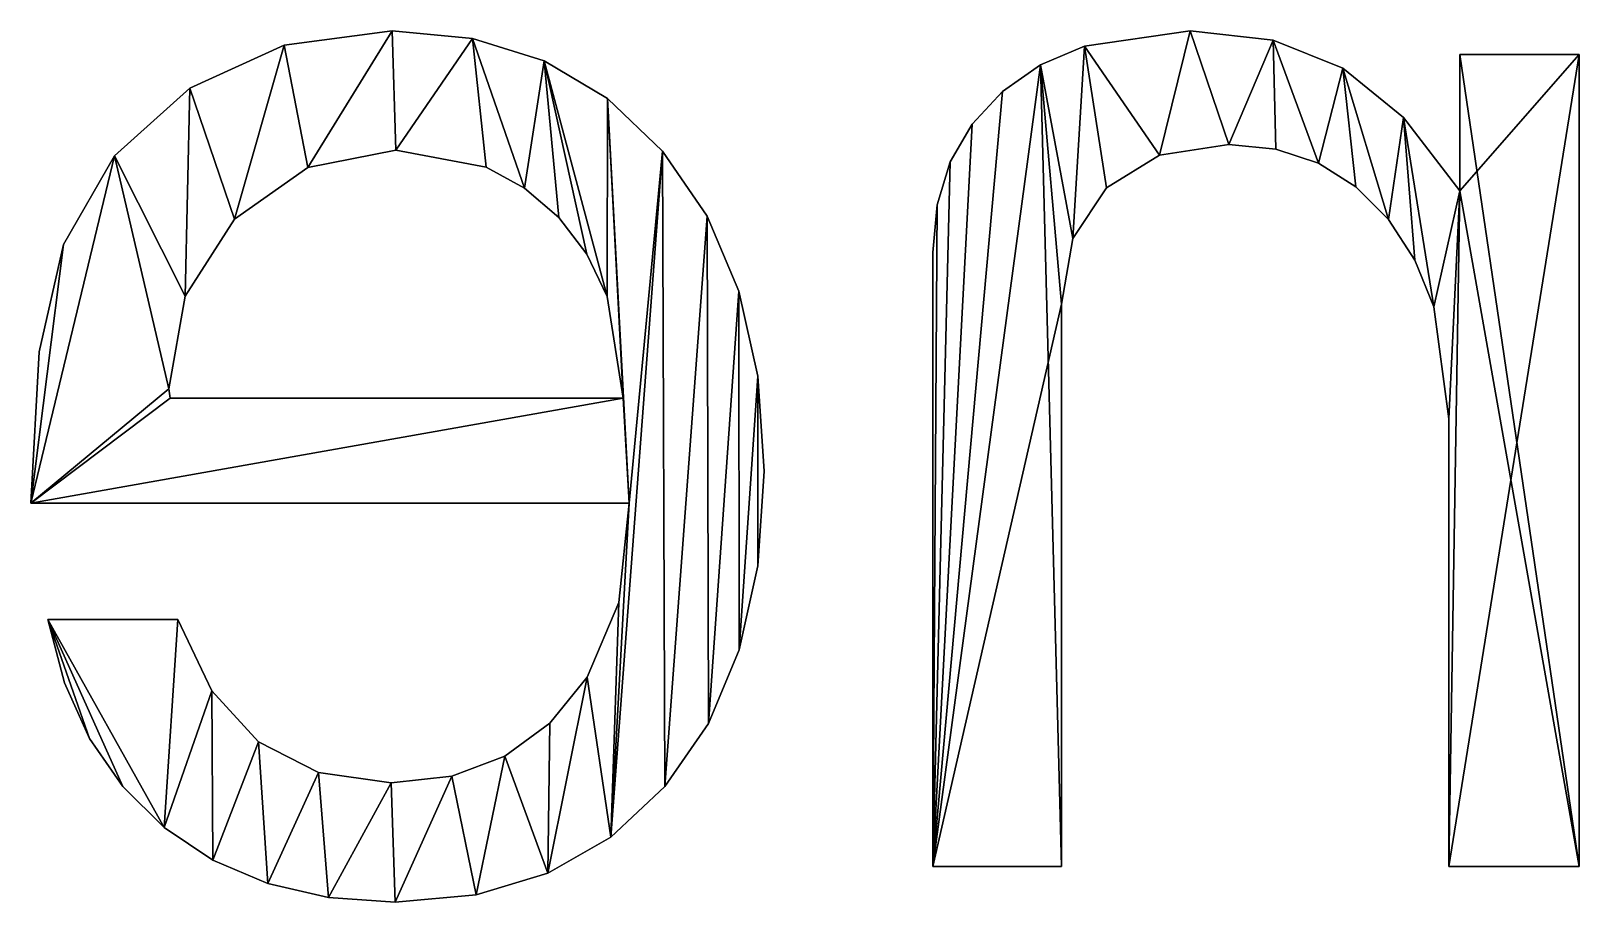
# Model space of a CAD drawing. Header units: metres. Extents: x -935 to 1842, y -1273 to 224.
# Drawn here: x 491.04 to 497.29, y 147.52 to 151.03 of the extents above; entities that cross this region are included whole.
import ezdxf

# ---------------------------------------------------------------- set-up
doc = ezdxf.new("R2010")
doc.units = ezdxf.units.M

msp = doc.modelspace()

# ---------------------------------------------------------------- meshes
at = {"layer": 'tone'}
mesh = msp.add_polyface(dxfattribs=at)
corners = [(493.3714, 150.7589), (493.4589, 149.1266), (493.5932, 150.5469), (493.4339, 149.5509), (493.3691, 149.9607), (493.1156, 150.9103), (493.2881, 150.131), (493.1747, 150.2784), (493.0364, 150.3972), (492.8258, 151.0011), (492.8807, 150.4821), (492.5172, 150.55), (492.5019, 151.0314), (492.1616, 150.4805), (492.0666, 150.9736), (491.8661, 150.2721), (491.6859, 150.8003), (491.6669, 149.9623), (491.3818, 150.5271), (491.6005, 149.5884), (491.0449, 149.1266), (491.6067, 149.5509), (491.1762, 150.1696), (491.0778, 149.7371), (493.9772, 149.639), (493.9778, 148.874), (494.0028, 149.2559), (493.9027, 148.5346), (493.9004, 149.9819), (493.7777, 148.2379), (493.7724, 150.2845), (493.6026, 147.9837), (493.3845, 147.7799), (493.4165, 148.7258), (493.2893, 148.4253), (493.1304, 147.6344), (493.1387, 148.239), (492.9566, 148.1059), (492.8404, 147.5471), (492.7431, 148.026), (492.5144, 147.518), (492.4982, 147.9994), (492.2451, 147.5367), (492.2043, 148.0405), (492, 147.5931), (491.9629, 148.1638), (491.7792, 147.6869), (491.7742, 148.3693), (491.5826, 147.8184), (491.638, 148.657), (491.1136, 148.657), (491.4149, 147.9834), (491.2809, 148.1782), (491.1804, 148.4027)]
mesh.append_faces([[corners[k] for k in face] for face in [(20, 22, 23), (24, 25, 26), (52, 50, 53)]], dxfattribs={"vtx0": -1})
mesh.append_faces([[corners[k] for k in face] for face in [(0, 1, 2), (3, 0, 4), (4, 5, 6), (6, 5, 7), (7, 5, 8), (8, 9, 10), (10, 9, 11), (11, 12, 13), (13, 14, 15), (15, 16, 17), (17, 18, 19), (25, 24, 27), (27, 28, 29), (29, 30, 31), (31, 2, 32), (32, 34, 35), (35, 37, 38), (38, 39, 40), (40, 41, 42), (42, 43, 44), (44, 45, 46), (46, 47, 48), (48, 50, 51), (51, 50, 52)]], dxfattribs={"vtx0": -1, "vtx1": -1})
mesh.append_faces([[corners[k] for k in face] for face in [(1, 0, 3), (20, 19, 18), (32, 2, 1)]], dxfattribs={"vtx0": -1, "vtx1": -1, "vtx2": -1})
mesh.append_faces([[corners[k] for k in face] for face in [(4, 0, 5), (8, 5, 9), (11, 9, 12), (13, 12, 14), (15, 14, 16), (17, 16, 18), (3, 20, 1), (20, 3, 21), (20, 21, 19), (20, 18, 22), (27, 24, 28), (29, 28, 30), (31, 30, 2), (32, 1, 33), (32, 33, 34), (35, 34, 36), (35, 36, 37), (38, 37, 39), (40, 39, 41), (42, 41, 43), (44, 43, 45), (46, 45, 47), (48, 47, 49), (48, 49, 50)]], dxfattribs={"vtx0": -1, "vtx2": -1})
mesh = msp.add_polyface(dxfattribs=at)
corners = [(491.0449, 149.1266, 0.2), (493.4339, 149.5509, 0.2), (493.4589, 149.1266, 0.2), (491.6067, 149.5509, 0.2), (491.6005, 149.5884, 0.2), (491.3818, 150.5271, 0.2), (491.1762, 150.1696, 0.2), (491.0778, 149.7371, 0.2), (493.3714, 150.7589, 0.2), (493.5932, 150.5469, 0.2), (493.3691, 149.9607, 0.2), (493.1156, 150.9103, 0.2), (493.2881, 150.131, 0.2), (493.1747, 150.2784, 0.2), (493.0364, 150.3972, 0.2), (492.8258, 151.0011, 0.2), (492.8807, 150.4821, 0.2), (492.5172, 150.55, 0.2), (492.5019, 151.0314, 0.2), (492.1616, 150.4805, 0.2), (492.0666, 150.9736, 0.2), (491.8661, 150.2721, 0.2), (491.6859, 150.8003, 0.2), (491.6669, 149.9623, 0.2), (493.9778, 148.874, 0.2), (493.9772, 149.639, 0.2), (494.0028, 149.2559, 0.2), (493.9027, 148.5346, 0.2), (493.9004, 149.9819, 0.2), (493.7777, 148.2379, 0.2), (493.7724, 150.2845, 0.2), (493.6026, 147.9837, 0.2), (493.3845, 147.7799, 0.2), (493.4165, 148.7258, 0.2), (493.2893, 148.4253, 0.2), (493.1304, 147.6344, 0.2), (493.1387, 148.239, 0.2), (492.9566, 148.1059, 0.2), (492.8404, 147.5471, 0.2), (492.7431, 148.026, 0.2), (492.5144, 147.518, 0.2), (492.4982, 147.9994, 0.2), (492.2451, 147.5367, 0.2), (492.2043, 148.0405, 0.2), (492, 147.5931, 0.2), (491.9629, 148.1638, 0.2), (491.7792, 147.6869, 0.2), (491.7742, 148.3693, 0.2), (491.5826, 147.8184, 0.2), (491.638, 148.657, 0.2), (491.1136, 148.657, 0.2), (491.4149, 147.9834, 0.2), (491.2809, 148.1782, 0.2), (491.1804, 148.4027, 0.2)]
mesh.append_faces([[corners[k] for k in face] for face in [(6, 0, 7), (24, 25, 26), (50, 52, 53)]], dxfattribs={"vtx0": -1})
mesh.append_faces([[corners[k] for k in face] for face in [(0, 1, 2), (1, 0, 3), (3, 0, 4), (5, 0, 6), (8, 10, 11), (11, 14, 15), (15, 17, 18), (18, 19, 20), (20, 21, 22), (22, 23, 5), (25, 27, 28), (28, 29, 30), (30, 31, 9), (2, 32, 33), (33, 32, 34), (34, 35, 36), (36, 35, 37), (37, 38, 39), (39, 40, 41), (41, 42, 43), (43, 44, 45), (45, 46, 47), (47, 48, 49), (49, 48, 50)]], dxfattribs={"vtx0": -1, "vtx1": -1})
mesh.append_faces([[corners[k] for k in face] for face in [(4, 0, 5), (8, 2, 1), (9, 32, 2)]], dxfattribs={"vtx0": -1, "vtx1": -1, "vtx2": -1})
mesh.append_faces([[corners[k] for k in face] for face in [(2, 8, 9), (8, 1, 10), (11, 10, 12), (11, 12, 13), (11, 13, 14), (15, 14, 16), (15, 16, 17), (18, 17, 19), (20, 19, 21), (22, 21, 23), (5, 23, 4), (25, 24, 27), (28, 27, 29), (30, 29, 31), (9, 31, 32), (34, 32, 35), (37, 35, 38), (39, 38, 40), (41, 40, 42), (43, 42, 44), (45, 44, 46), (47, 46, 48), (50, 48, 51), (50, 51, 52)]], dxfattribs={"vtx0": -1, "vtx2": -1})
mesh = msp.add_polyface(dxfattribs=at)
corners = [(492.5019, 151.0314, 0.2), (492.0666, 150.9736), (492.5019, 151.0314), (492.0666, 150.9736, 0.2)]
mesh.append_faces([[corners[k] for k in face] for face in [(0, 1, 2), (1, 0, 3)]], dxfattribs={"vtx0": -1})
mesh = msp.add_polyface(dxfattribs=at)
corners = [(492.8258, 151.0011, 0.2), (492.5019, 151.0314), (492.8258, 151.0011), (492.5019, 151.0314, 0.2)]
mesh.append_faces([[corners[k] for k in face] for face in [(0, 1, 2), (1, 0, 3)]], dxfattribs={"vtx0": -1})
mesh = msp.add_polyface(dxfattribs=at)
corners = [(496.809, 150.386), (496.7044, 149.9182), (496.7653, 149.4674), (496.5817, 150.6821), (496.6282, 150.1066), (496.5215, 150.2704), (496.3371, 150.881), (496.3898, 150.403), (496.2386, 150.4977), (496.0565, 150.9938), (496.0678, 150.5546), (495.8776, 150.5735), (495.7213, 151.0314), (495.5978, 150.5298), (495.2946, 150.9704), (495.3837, 150.3986), (495.2478, 150.1939), (495.1176, 150.8942), (495.2024, 149.9299), (495.2024, 147.6614), (494.6835, 147.6614), (494.9648, 150.7875), (494.8417, 150.6555), (494.7538, 150.5031), (494.7011, 150.3303), (494.6835, 150.1373), (496.809, 150.9368), (497.2904, 147.6614), (497.2904, 150.9368), (496.7653, 147.6614)]
mesh.append_faces([[corners[k] for k in face] for face in [(20, 24, 25), (26, 27, 28)]], dxfattribs={"vtx0": -1})
mesh.append_faces([[corners[k] for k in face] for face in [(1, 3, 4), (4, 3, 5), (5, 6, 7), (7, 6, 8), (8, 9, 10), (10, 9, 11), (11, 12, 13), (13, 14, 15), (15, 14, 16), (16, 17, 18), (18, 17, 19), (19, 17, 20), (27, 0, 29), (29, 0, 2)]], dxfattribs={"vtx0": -1, "vtx1": -1})
mesh.append_faces([[corners[k] for k in face] for face in [(0, 1, 2), (1, 0, 3), (5, 3, 6), (8, 6, 9), (11, 9, 12), (13, 12, 14), (16, 14, 17), (20, 17, 21), (20, 21, 22), (20, 22, 23), (20, 23, 24), (27, 26, 0)]], dxfattribs={"vtx0": -1, "vtx2": -1})
mesh = msp.add_polyface(dxfattribs=at)
corners = [(494.6835, 147.6614, 0.2), (495.2024, 149.9299, 0.2), (495.2024, 147.6614, 0.2), (495.1176, 150.8942, 0.2), (494.9648, 150.7875, 0.2), (494.8417, 150.6555, 0.2), (494.7538, 150.5031, 0.2), (494.7011, 150.3303, 0.2), (494.6835, 150.1373, 0.2), (496.7653, 147.6614, 0.2), (497.2904, 150.9368, 0.2), (497.2904, 147.6614, 0.2), (496.809, 150.386, 0.2), (496.7653, 149.4674, 0.2), (496.7044, 149.9182, 0.2), (496.5817, 150.6821, 0.2), (496.6282, 150.1066, 0.2), (496.5215, 150.2704, 0.2), (496.3371, 150.881, 0.2), (496.3898, 150.403, 0.2), (496.2386, 150.4977, 0.2), (496.0565, 150.9938, 0.2), (496.0678, 150.5546, 0.2), (495.8776, 150.5735, 0.2), (495.7213, 151.0314, 0.2), (495.5978, 150.5298, 0.2), (495.2946, 150.9704, 0.2), (495.3837, 150.3986, 0.2), (495.2478, 150.1939, 0.2), (496.809, 150.9368, 0.2)]
mesh.append_faces([[corners[k] for k in face] for face in [(0, 1, 2), (7, 0, 8), (9, 10, 11)]], dxfattribs={"vtx0": -1})
mesh.append_faces([[corners[k] for k in face] for face in [(3, 0, 4), (4, 0, 5), (5, 0, 6), (6, 0, 7), (12, 14, 15), (15, 17, 18), (18, 20, 21), (21, 23, 24), (24, 25, 26), (26, 28, 3)]], dxfattribs={"vtx0": -1, "vtx1": -1})
mesh.append_faces([[corners[k] for k in face] for face in [(1, 0, 3), (10, 9, 12)]], dxfattribs={"vtx0": -1, "vtx1": -1, "vtx2": -1})
mesh.append_faces([[corners[k] for k in face] for face in [(12, 9, 13), (12, 13, 14), (15, 14, 16), (15, 16, 17), (18, 17, 19), (18, 19, 20), (21, 20, 22), (21, 22, 23), (24, 23, 25), (26, 25, 27), (26, 27, 28), (3, 28, 1)]], dxfattribs={"vtx0": -1, "vtx2": -1})
mesh.append_faces([[corners[k] for k in face] for face in [(29, 10, 12)]], dxfattribs={"vtx1": -1})
mesh = msp.add_polyface(dxfattribs=at)
corners = [(495.7213, 151.0314, 0.2), (495.2946, 150.9704), (495.7213, 151.0314), (495.2946, 150.9704, 0.2)]
mesh.append_faces([[corners[k] for k in face] for face in [(0, 1, 2), (1, 0, 3)]], dxfattribs={"vtx0": -1})
mesh = msp.add_polyface(dxfattribs=at)
corners = [(496.0565, 150.9938, 0.2), (495.7213, 151.0314), (496.0565, 150.9938), (495.7213, 151.0314, 0.2)]
mesh.append_faces([[corners[k] for k in face] for face in [(0, 1, 2), (1, 0, 3)]], dxfattribs={"vtx0": -1})
mesh = msp.add_polyface(dxfattribs=at)
corners = [(492.0666, 150.9736, 0.2), (491.6859, 150.8003), (492.0666, 150.9736), (491.6859, 150.8003, 0.2)]
mesh.append_faces([[corners[k] for k in face] for face in [(0, 1, 2), (1, 0, 3)]], dxfattribs={"vtx0": -1})
mesh = msp.add_polyface(dxfattribs=at)
corners = [(493.1156, 150.9103, 0.2), (492.8258, 151.0011), (493.1156, 150.9103), (492.8258, 151.0011, 0.2)]
mesh.append_faces([[corners[k] for k in face] for face in [(0, 1, 2), (1, 0, 3)]], dxfattribs={"vtx0": -1})
mesh = msp.add_polyface(dxfattribs=at)
corners = [(495.2946, 150.9704, 0.2), (495.1176, 150.8942), (495.2946, 150.9704), (495.1176, 150.8942, 0.2)]
mesh.append_faces([[corners[k] for k in face] for face in [(0, 1, 2), (1, 0, 3)]], dxfattribs={"vtx0": -1})
mesh = msp.add_polyface(dxfattribs=at)
corners = [(496.3371, 150.881, 0.2), (496.0565, 150.9938), (496.3371, 150.881), (496.0565, 150.9938, 0.2)]
mesh.append_faces([[corners[k] for k in face] for face in [(0, 1, 2), (1, 0, 3)]], dxfattribs={"vtx0": -1})
mesh = msp.add_polyface(dxfattribs=at)
corners = [(493.3714, 150.7589, 0.2), (493.1156, 150.9103), (493.3714, 150.7589), (493.1156, 150.9103, 0.2)]
mesh.append_faces([[corners[k] for k in face] for face in [(0, 1, 2), (1, 0, 3)]], dxfattribs={"vtx0": -1})
mesh = msp.add_polyface(dxfattribs=at)
corners = [(495.1176, 150.8942, 0.2), (494.9648, 150.7875), (495.1176, 150.8942), (494.9648, 150.7875, 0.2)]
mesh.append_faces([[corners[k] for k in face] for face in [(0, 1, 2), (1, 0, 3)]], dxfattribs={"vtx0": -1})
mesh = msp.add_polyface(dxfattribs=at)
corners = [(497.2904, 150.9368, 0.2), (496.809, 150.9368), (497.2904, 150.9368), (496.809, 150.9368, 0.2)]
mesh.append_faces([[corners[k] for k in face] for face in [(0, 1, 2), (1, 0, 3)]], dxfattribs={"vtx0": -1})
mesh = msp.add_polyface(dxfattribs=at)
corners = [(496.809, 150.9368), (496.809, 150.386, 0.2), (496.809, 150.386), (496.809, 150.9368, 0.2)]
mesh.append_faces([[corners[k] for k in face] for face in [(0, 1, 2), (1, 0, 3)]], dxfattribs={"vtx0": -1})
mesh = msp.add_polyface(dxfattribs=at)
corners = [(497.2904, 150.9368, 0.2), (497.2904, 147.6614), (497.2904, 147.6614, 0.2), (497.2904, 150.9368)]
mesh.append_faces([[corners[k] for k in face] for face in [(0, 1, 2), (1, 0, 3)]], dxfattribs={"vtx0": -1})
mesh = msp.add_polyface(dxfattribs=at)
corners = [(496.5817, 150.6821, 0.2), (496.3371, 150.881), (496.5817, 150.6821), (496.3371, 150.881, 0.2)]
mesh.append_faces([[corners[k] for k in face] for face in [(0, 1, 2), (1, 0, 3)]], dxfattribs={"vtx0": -1})
mesh = msp.add_polyface(dxfattribs=at)
corners = [(491.6859, 150.8003, 0.2), (491.3818, 150.5271), (491.6859, 150.8003), (491.3818, 150.5271, 0.2)]
mesh.append_faces([[corners[k] for k in face] for face in [(0, 1, 2), (1, 0, 3)]], dxfattribs={"vtx0": -1})
mesh = msp.add_polyface(dxfattribs=at)
corners = [(494.9648, 150.7875), (494.8417, 150.6555, 0.2), (494.8417, 150.6555), (494.9648, 150.7875, 0.2)]
mesh.append_faces([[corners[k] for k in face] for face in [(0, 1, 2), (1, 0, 3)]], dxfattribs={"vtx0": -1})
mesh = msp.add_polyface(dxfattribs=at)
corners = [(493.5932, 150.5469, 0.2), (493.3714, 150.7589), (493.5932, 150.5469), (493.3714, 150.7589, 0.2)]
mesh.append_faces([[corners[k] for k in face] for face in [(0, 1, 2), (1, 0, 3)]], dxfattribs={"vtx0": -1})
mesh = msp.add_polyface(dxfattribs=at)
corners = [(494.8417, 150.6555), (494.7538, 150.5031, 0.2), (494.7538, 150.5031), (494.8417, 150.6555, 0.2)]
mesh.append_faces([[corners[k] for k in face] for face in [(0, 1, 2), (1, 0, 3)]], dxfattribs={"vtx0": -1})
mesh = msp.add_polyface(dxfattribs=at)
corners = [(496.5817, 150.6821, 0.2), (496.809, 150.386), (496.809, 150.386, 0.2), (496.5817, 150.6821)]
mesh.append_faces([[corners[k] for k in face] for face in [(0, 1, 2), (1, 0, 3)]], dxfattribs={"vtx0": -1})
mesh = msp.add_polyface(dxfattribs=at)
corners = [(491.3818, 150.5271), (491.1762, 150.1696, 0.2), (491.1762, 150.1696), (491.3818, 150.5271, 0.2)]
mesh.append_faces([[corners[k] for k in face] for face in [(0, 1, 2), (1, 0, 3)]], dxfattribs={"vtx0": -1})
mesh = msp.add_polyface(dxfattribs=at)
corners = [(492.1616, 150.4805, 0.2), (492.5172, 150.55), (492.1616, 150.4805), (492.5172, 150.55, 0.2)]
mesh.append_faces([[corners[k] for k in face] for face in [(0, 1, 2), (1, 0, 3)]], dxfattribs={"vtx0": -1})
mesh = msp.add_polyface(dxfattribs=at)
corners = [(492.5172, 150.55, 0.2), (492.8807, 150.4821), (492.5172, 150.55), (492.8807, 150.4821, 0.2)]
mesh.append_faces([[corners[k] for k in face] for face in [(0, 1, 2), (1, 0, 3)]], dxfattribs={"vtx0": -1})
mesh = msp.add_polyface(dxfattribs=at)
corners = [(493.5932, 150.5469, 0.2), (493.7724, 150.2845), (493.7724, 150.2845, 0.2), (493.5932, 150.5469)]
mesh.append_faces([[corners[k] for k in face] for face in [(0, 1, 2), (1, 0, 3)]], dxfattribs={"vtx0": -1})
mesh = msp.add_polyface(dxfattribs=at)
corners = [(495.3837, 150.3986, 0.2), (495.5978, 150.5298), (495.3837, 150.3986), (495.5978, 150.5298, 0.2)]
mesh.append_faces([[corners[k] for k in face] for face in [(0, 1, 2), (1, 0, 3)]], dxfattribs={"vtx0": -1})
mesh = msp.add_polyface(dxfattribs=at)
corners = [(495.5978, 150.5298, 0.2), (495.8776, 150.5735), (495.5978, 150.5298), (495.8776, 150.5735, 0.2)]
mesh.append_faces([[corners[k] for k in face] for face in [(0, 1, 2), (1, 0, 3)]], dxfattribs={"vtx0": -1})
mesh = msp.add_polyface(dxfattribs=at)
corners = [(495.8776, 150.5735, 0.2), (496.0678, 150.5546), (495.8776, 150.5735), (496.0678, 150.5546, 0.2)]
mesh.append_faces([[corners[k] for k in face] for face in [(0, 1, 2), (1, 0, 3)]], dxfattribs={"vtx0": -1})
mesh = msp.add_polyface(dxfattribs=at)
corners = [(496.0678, 150.5546, 0.2), (496.2386, 150.4977), (496.0678, 150.5546), (496.2386, 150.4977, 0.2)]
mesh.append_faces([[corners[k] for k in face] for face in [(0, 1, 2), (1, 0, 3)]], dxfattribs={"vtx0": -1})
mesh = msp.add_polyface(dxfattribs=at)
corners = [(491.8661, 150.2721, 0.2), (492.1616, 150.4805), (491.8661, 150.2721), (492.1616, 150.4805, 0.2)]
mesh.append_faces([[corners[k] for k in face] for face in [(0, 1, 2), (1, 0, 3)]], dxfattribs={"vtx0": -1})
mesh = msp.add_polyface(dxfattribs=at)
corners = [(492.8807, 150.4821, 0.2), (493.0364, 150.3972), (492.8807, 150.4821), (493.0364, 150.3972, 0.2)]
mesh.append_faces([[corners[k] for k in face] for face in [(0, 1, 2), (1, 0, 3)]], dxfattribs={"vtx0": -1})
mesh = msp.add_polyface(dxfattribs=at)
corners = [(494.7538, 150.5031), (494.7011, 150.3303, 0.2), (494.7011, 150.3303), (494.7538, 150.5031, 0.2)]
mesh.append_faces([[corners[k] for k in face] for face in [(0, 1, 2), (1, 0, 3)]], dxfattribs={"vtx0": -1})
mesh = msp.add_polyface(dxfattribs=at)
corners = [(496.2386, 150.4977, 0.2), (496.3898, 150.403), (496.2386, 150.4977), (496.3898, 150.403, 0.2)]
mesh.append_faces([[corners[k] for k in face] for face in [(0, 1, 2), (1, 0, 3)]], dxfattribs={"vtx0": -1})
mesh = msp.add_polyface(dxfattribs=at)
corners = [(493.0364, 150.3972, 0.2), (493.1747, 150.2784), (493.0364, 150.3972), (493.1747, 150.2784, 0.2)]
mesh.append_faces([[corners[k] for k in face] for face in [(0, 1, 2), (1, 0, 3)]], dxfattribs={"vtx0": -1})
mesh = msp.add_polyface(dxfattribs=at)
corners = [(495.3837, 150.3986, 0.2), (495.2478, 150.1939), (495.2478, 150.1939, 0.2), (495.3837, 150.3986)]
mesh.append_faces([[corners[k] for k in face] for face in [(0, 1, 2), (1, 0, 3)]], dxfattribs={"vtx0": -1})
mesh = msp.add_polyface(dxfattribs=at)
corners = [(496.3898, 150.403), (496.5215, 150.2704, 0.2), (496.5215, 150.2704), (496.3898, 150.403, 0.2)]
mesh.append_faces([[corners[k] for k in face] for face in [(0, 1, 2), (1, 0, 3)]], dxfattribs={"vtx0": -1})
mesh = msp.add_polyface(dxfattribs=at)
corners = [(494.7011, 150.3303), (494.6835, 150.1373, 0.2), (494.6835, 150.1373), (494.7011, 150.3303, 0.2)]
mesh.append_faces([[corners[k] for k in face] for face in [(0, 1, 2), (1, 0, 3)]], dxfattribs={"vtx0": -1})
mesh = msp.add_polyface(dxfattribs=at)
corners = [(491.8661, 150.2721, 0.2), (491.6669, 149.9623), (491.6669, 149.9623, 0.2), (491.8661, 150.2721)]
mesh.append_faces([[corners[k] for k in face] for face in [(0, 1, 2), (1, 0, 3)]], dxfattribs={"vtx0": -1})
mesh = msp.add_polyface(dxfattribs=at)
corners = [(493.1747, 150.2784), (493.2881, 150.131, 0.2), (493.2881, 150.131), (493.1747, 150.2784, 0.2)]
mesh.append_faces([[corners[k] for k in face] for face in [(0, 1, 2), (1, 0, 3)]], dxfattribs={"vtx0": -1})
mesh = msp.add_polyface(dxfattribs=at)
corners = [(493.7724, 150.2845, 0.2), (493.9004, 149.9819), (493.9004, 149.9819, 0.2), (493.7724, 150.2845)]
mesh.append_faces([[corners[k] for k in face] for face in [(0, 1, 2), (1, 0, 3)]], dxfattribs={"vtx0": -1})
mesh = msp.add_polyface(dxfattribs=at)
corners = [(496.5215, 150.2704), (496.6282, 150.1066, 0.2), (496.6282, 150.1066), (496.5215, 150.2704, 0.2)]
mesh.append_faces([[corners[k] for k in face] for face in [(0, 1, 2), (1, 0, 3)]], dxfattribs={"vtx0": -1})
mesh = msp.add_polyface(dxfattribs=at)
corners = [(491.1762, 150.1696), (491.0778, 149.7371, 0.2), (491.0778, 149.7371), (491.1762, 150.1696, 0.2)]
mesh.append_faces([[corners[k] for k in face] for face in [(0, 1, 2), (1, 0, 3)]], dxfattribs={"vtx0": -1})
mesh = msp.add_polyface(dxfattribs=at)
corners = [(495.2478, 150.1939, 0.2), (495.2024, 149.9299), (495.2024, 149.9299, 0.2), (495.2478, 150.1939)]
mesh.append_faces([[corners[k] for k in face] for face in [(0, 1, 2), (1, 0, 3)]], dxfattribs={"vtx0": -1})
mesh = msp.add_polyface(dxfattribs=at)
corners = [(493.2881, 150.131), (493.3691, 149.9607, 0.2), (493.3691, 149.9607), (493.2881, 150.131, 0.2)]
mesh.append_faces([[corners[k] for k in face] for face in [(0, 1, 2), (1, 0, 3)]], dxfattribs={"vtx0": -1})
mesh = msp.add_polyface(dxfattribs=at)
corners = [(494.6835, 150.1373), (494.6835, 147.6614, 0.2), (494.6835, 147.6614), (494.6835, 150.1373, 0.2)]
mesh.append_faces([[corners[k] for k in face] for face in [(0, 1, 2), (1, 0, 3)]], dxfattribs={"vtx0": -1})
mesh = msp.add_polyface(dxfattribs=at)
corners = [(496.6282, 150.1066), (496.7044, 149.9182, 0.2), (496.7044, 149.9182), (496.6282, 150.1066, 0.2)]
mesh.append_faces([[corners[k] for k in face] for face in [(0, 1, 2), (1, 0, 3)]], dxfattribs={"vtx0": -1})
mesh = msp.add_polyface(dxfattribs=at)
corners = [(491.6669, 149.9623, 0.2), (491.6005, 149.5884), (491.6005, 149.5884, 0.2), (491.6669, 149.9623)]
mesh.append_faces([[corners[k] for k in face] for face in [(0, 1, 2), (1, 0, 3)]], dxfattribs={"vtx0": -1})
mesh = msp.add_polyface(dxfattribs=at)
corners = [(493.3691, 149.9607), (493.4339, 149.5509, 0.2), (493.4339, 149.5509), (493.3691, 149.9607, 0.2)]
mesh.append_faces([[corners[k] for k in face] for face in [(0, 1, 2), (1, 0, 3)]], dxfattribs={"vtx0": -1})
mesh = msp.add_polyface(dxfattribs=at)
corners = [(493.9004, 149.9819, 0.2), (493.9772, 149.639), (493.9772, 149.639, 0.2), (493.9004, 149.9819)]
mesh.append_faces([[corners[k] for k in face] for face in [(0, 1, 2), (1, 0, 3)]], dxfattribs={"vtx0": -1})
mesh = msp.add_polyface(dxfattribs=at)
corners = [(495.2024, 149.9299, 0.2), (495.2024, 147.6614), (495.2024, 147.6614, 0.2), (495.2024, 149.9299)]
mesh.append_faces([[corners[k] for k in face] for face in [(0, 1, 2), (1, 0, 3)]], dxfattribs={"vtx0": -1})
mesh = msp.add_polyface(dxfattribs=at)
corners = [(496.7044, 149.9182), (496.7653, 149.4674, 0.2), (496.7653, 149.4674), (496.7044, 149.9182, 0.2)]
mesh.append_faces([[corners[k] for k in face] for face in [(0, 1, 2), (1, 0, 3)]], dxfattribs={"vtx0": -1})
mesh = msp.add_polyface(dxfattribs=at)
corners = [(491.0778, 149.7371), (491.0449, 149.1266, 0.2), (491.0449, 149.1266), (491.0778, 149.7371, 0.2)]
mesh.append_faces([[corners[k] for k in face] for face in [(0, 1, 2), (1, 0, 3)]], dxfattribs={"vtx0": -1})
mesh = msp.add_polyface(dxfattribs=at)
corners = [(491.6005, 149.5884, 0.2), (491.6067, 149.5509), (491.6067, 149.5509, 0.2), (491.6005, 149.5884)]
mesh.append_faces([[corners[k] for k in face] for face in [(0, 1, 2), (1, 0, 3)]], dxfattribs={"vtx0": -1})
mesh = msp.add_polyface(dxfattribs=at)
corners = [(493.9772, 149.639, 0.2), (494.0028, 149.2559), (494.0028, 149.2559, 0.2), (493.9772, 149.639)]
mesh.append_faces([[corners[k] for k in face] for face in [(0, 1, 2), (1, 0, 3)]], dxfattribs={"vtx0": -1})
mesh = msp.add_polyface(dxfattribs=at)
corners = [(493.4339, 149.5509, 0.2), (491.6067, 149.5509), (493.4339, 149.5509), (491.6067, 149.5509, 0.2)]
mesh.append_faces([[corners[k] for k in face] for face in [(0, 1, 2), (1, 0, 3)]], dxfattribs={"vtx0": -1})
mesh = msp.add_polyface(dxfattribs=at)
corners = [(496.7653, 149.4674), (496.7653, 147.6614, 0.2), (496.7653, 147.6614), (496.7653, 149.4674, 0.2)]
mesh.append_faces([[corners[k] for k in face] for face in [(0, 1, 2), (1, 0, 3)]], dxfattribs={"vtx0": -1})
mesh = msp.add_polyface(dxfattribs=at)
corners = [(494.0028, 149.2559, 0.2), (493.9778, 148.874), (493.9778, 148.874, 0.2), (494.0028, 149.2559)]
mesh.append_faces([[corners[k] for k in face] for face in [(0, 1, 2), (1, 0, 3)]], dxfattribs={"vtx0": -1})
mesh = msp.add_polyface(dxfattribs=at)
corners = [(491.0449, 149.1266, 0.2), (493.4589, 149.1266), (491.0449, 149.1266), (493.4589, 149.1266, 0.2)]
mesh.append_faces([[corners[k] for k in face] for face in [(0, 1, 2), (1, 0, 3)]], dxfattribs={"vtx0": -1})
mesh = msp.add_polyface(dxfattribs=at)
corners = [(493.4589, 149.1266), (493.4165, 148.7258, 0.2), (493.4165, 148.7258), (493.4589, 149.1266, 0.2)]
mesh.append_faces([[corners[k] for k in face] for face in [(0, 1, 2), (1, 0, 3)]], dxfattribs={"vtx0": -1})
mesh = msp.add_polyface(dxfattribs=at)
corners = [(493.9778, 148.874, 0.2), (493.9027, 148.5346), (493.9027, 148.5346, 0.2), (493.9778, 148.874)]
mesh.append_faces([[corners[k] for k in face] for face in [(0, 1, 2), (1, 0, 3)]], dxfattribs={"vtx0": -1})
mesh = msp.add_polyface(dxfattribs=at)
corners = [(493.4165, 148.7258), (493.2893, 148.4253, 0.2), (493.2893, 148.4253), (493.4165, 148.7258, 0.2)]
mesh.append_faces([[corners[k] for k in face] for face in [(0, 1, 2), (1, 0, 3)]], dxfattribs={"vtx0": -1})
mesh = msp.add_polyface(dxfattribs=at)
corners = [(491.638, 148.657, 0.2), (491.1136, 148.657), (491.638, 148.657), (491.1136, 148.657, 0.2)]
mesh.append_faces([[corners[k] for k in face] for face in [(0, 1, 2), (1, 0, 3)]], dxfattribs={"vtx0": -1})
mesh = msp.add_polyface(dxfattribs=at)
corners = [(491.1136, 148.657), (491.1804, 148.4027, 0.2), (491.1804, 148.4027), (491.1136, 148.657, 0.2)]
mesh.append_faces([[corners[k] for k in face] for face in [(0, 1, 2), (1, 0, 3)]], dxfattribs={"vtx0": -1})
mesh = msp.add_polyface(dxfattribs=at)
corners = [(491.638, 148.657, 0.2), (491.7742, 148.3693), (491.7742, 148.3693, 0.2), (491.638, 148.657)]
mesh.append_faces([[corners[k] for k in face] for face in [(0, 1, 2), (1, 0, 3)]], dxfattribs={"vtx0": -1})
mesh = msp.add_polyface(dxfattribs=at)
corners = [(493.9027, 148.5346, 0.2), (493.7777, 148.2379), (493.7777, 148.2379, 0.2), (493.9027, 148.5346)]
mesh.append_faces([[corners[k] for k in face] for face in [(0, 1, 2), (1, 0, 3)]], dxfattribs={"vtx0": -1})
mesh = msp.add_polyface(dxfattribs=at)
corners = [(491.1804, 148.4027), (491.2809, 148.1782, 0.2), (491.2809, 148.1782), (491.1804, 148.4027, 0.2)]
mesh.append_faces([[corners[k] for k in face] for face in [(0, 1, 2), (1, 0, 3)]], dxfattribs={"vtx0": -1})
mesh = msp.add_polyface(dxfattribs=at)
corners = [(493.2893, 148.4253), (493.1387, 148.239, 0.2), (493.1387, 148.239), (493.2893, 148.4253, 0.2)]
mesh.append_faces([[corners[k] for k in face] for face in [(0, 1, 2), (1, 0, 3)]], dxfattribs={"vtx0": -1})
mesh = msp.add_polyface(dxfattribs=at)
corners = [(491.7742, 148.3693, 0.2), (491.9629, 148.1638), (491.9629, 148.1638, 0.2), (491.7742, 148.3693)]
mesh.append_faces([[corners[k] for k in face] for face in [(0, 1, 2), (1, 0, 3)]], dxfattribs={"vtx0": -1})
mesh = msp.add_polyface(dxfattribs=at)
corners = [(493.1387, 148.239, 0.2), (492.9566, 148.1059), (493.1387, 148.239), (492.9566, 148.1059, 0.2)]
mesh.append_faces([[corners[k] for k in face] for face in [(0, 1, 2), (1, 0, 3)]], dxfattribs={"vtx0": -1})
mesh = msp.add_polyface(dxfattribs=at)
corners = [(493.7777, 148.2379, 0.2), (493.6026, 147.9837), (493.6026, 147.9837, 0.2), (493.7777, 148.2379)]
mesh.append_faces([[corners[k] for k in face] for face in [(0, 1, 2), (1, 0, 3)]], dxfattribs={"vtx0": -1})
mesh = msp.add_polyface(dxfattribs=at)
corners = [(491.2809, 148.1782), (491.4149, 147.9834, 0.2), (491.4149, 147.9834), (491.2809, 148.1782, 0.2)]
mesh.append_faces([[corners[k] for k in face] for face in [(0, 1, 2), (1, 0, 3)]], dxfattribs={"vtx0": -1})
mesh = msp.add_polyface(dxfattribs=at)
corners = [(492.2043, 148.0405, 0.2), (491.9629, 148.1638), (492.2043, 148.0405), (491.9629, 148.1638, 0.2)]
mesh.append_faces([[corners[k] for k in face] for face in [(0, 1, 2), (1, 0, 3)]], dxfattribs={"vtx0": -1})
mesh = msp.add_polyface(dxfattribs=at)
corners = [(492.9566, 148.1059, 0.2), (492.7431, 148.026), (492.9566, 148.1059), (492.7431, 148.026, 0.2)]
mesh.append_faces([[corners[k] for k in face] for face in [(0, 1, 2), (1, 0, 3)]], dxfattribs={"vtx0": -1})
mesh = msp.add_polyface(dxfattribs=at)
corners = [(492.4982, 147.9994, 0.2), (492.2043, 148.0405), (492.4982, 147.9994), (492.2043, 148.0405, 0.2)]
mesh.append_faces([[corners[k] for k in face] for face in [(0, 1, 2), (1, 0, 3)]], dxfattribs={"vtx0": -1})
mesh = msp.add_polyface(dxfattribs=at)
corners = [(492.7431, 148.026, 0.2), (492.4982, 147.9994), (492.7431, 148.026), (492.4982, 147.9994, 0.2)]
mesh.append_faces([[corners[k] for k in face] for face in [(0, 1, 2), (1, 0, 3)]], dxfattribs={"vtx0": -1})
mesh = msp.add_polyface(dxfattribs=at)
corners = [(491.4149, 147.9834, 0.2), (491.5826, 147.8184), (491.4149, 147.9834), (491.5826, 147.8184, 0.2)]
mesh.append_faces([[corners[k] for k in face] for face in [(0, 1, 2), (1, 0, 3)]], dxfattribs={"vtx0": -1})
mesh = msp.add_polyface(dxfattribs=at)
corners = [(493.3845, 147.7799, 0.2), (493.6026, 147.9837), (493.3845, 147.7799), (493.6026, 147.9837, 0.2)]
mesh.append_faces([[corners[k] for k in face] for face in [(0, 1, 2), (1, 0, 3)]], dxfattribs={"vtx0": -1})
mesh = msp.add_polyface(dxfattribs=at)
corners = [(491.5826, 147.8184, 0.2), (491.7792, 147.6869), (491.5826, 147.8184), (491.7792, 147.6869, 0.2)]
mesh.append_faces([[corners[k] for k in face] for face in [(0, 1, 2), (1, 0, 3)]], dxfattribs={"vtx0": -1})
mesh = msp.add_polyface(dxfattribs=at)
corners = [(493.1304, 147.6344, 0.2), (493.3845, 147.7799), (493.1304, 147.6344), (493.3845, 147.7799, 0.2)]
mesh.append_faces([[corners[k] for k in face] for face in [(0, 1, 2), (1, 0, 3)]], dxfattribs={"vtx0": -1})
mesh = msp.add_polyface(dxfattribs=at)
corners = [(491.7792, 147.6869, 0.2), (492, 147.5931), (491.7792, 147.6869), (492, 147.5931, 0.2)]
mesh.append_faces([[corners[k] for k in face] for face in [(0, 1, 2), (1, 0, 3)]], dxfattribs={"vtx0": -1})
mesh = msp.add_polyface(dxfattribs=at)
corners = [(494.6835, 147.6614, 0.2), (495.2024, 147.6614), (494.6835, 147.6614), (495.2024, 147.6614, 0.2)]
mesh.append_faces([[corners[k] for k in face] for face in [(0, 1, 2), (1, 0, 3)]], dxfattribs={"vtx0": -1})
mesh = msp.add_polyface(dxfattribs=at)
corners = [(496.7653, 147.6614, 0.2), (497.2904, 147.6614), (496.7653, 147.6614), (497.2904, 147.6614, 0.2)]
mesh.append_faces([[corners[k] for k in face] for face in [(0, 1, 2), (1, 0, 3)]], dxfattribs={"vtx0": -1})
mesh = msp.add_polyface(dxfattribs=at)
corners = [(492, 147.5931, 0.2), (492.2451, 147.5367), (492, 147.5931), (492.2451, 147.5367, 0.2)]
mesh.append_faces([[corners[k] for k in face] for face in [(0, 1, 2), (1, 0, 3)]], dxfattribs={"vtx0": -1})
mesh = msp.add_polyface(dxfattribs=at)
corners = [(492.8404, 147.5471, 0.2), (493.1304, 147.6344), (492.8404, 147.5471), (493.1304, 147.6344, 0.2)]
mesh.append_faces([[corners[k] for k in face] for face in [(0, 1, 2), (1, 0, 3)]], dxfattribs={"vtx0": -1})
mesh = msp.add_polyface(dxfattribs=at)
corners = [(492.2451, 147.5367, 0.2), (492.5144, 147.518), (492.2451, 147.5367), (492.5144, 147.518, 0.2)]
mesh.append_faces([[corners[k] for k in face] for face in [(0, 1, 2), (1, 0, 3)]], dxfattribs={"vtx0": -1})
mesh = msp.add_polyface(dxfattribs=at)
corners = [(492.5144, 147.518, 0.2), (492.8404, 147.5471), (492.5144, 147.518), (492.8404, 147.5471, 0.2)]
mesh.append_faces([[corners[k] for k in face] for face in [(0, 1, 2), (1, 0, 3)]], dxfattribs={"vtx0": -1})

doc.saveas('drawing.dxf')
